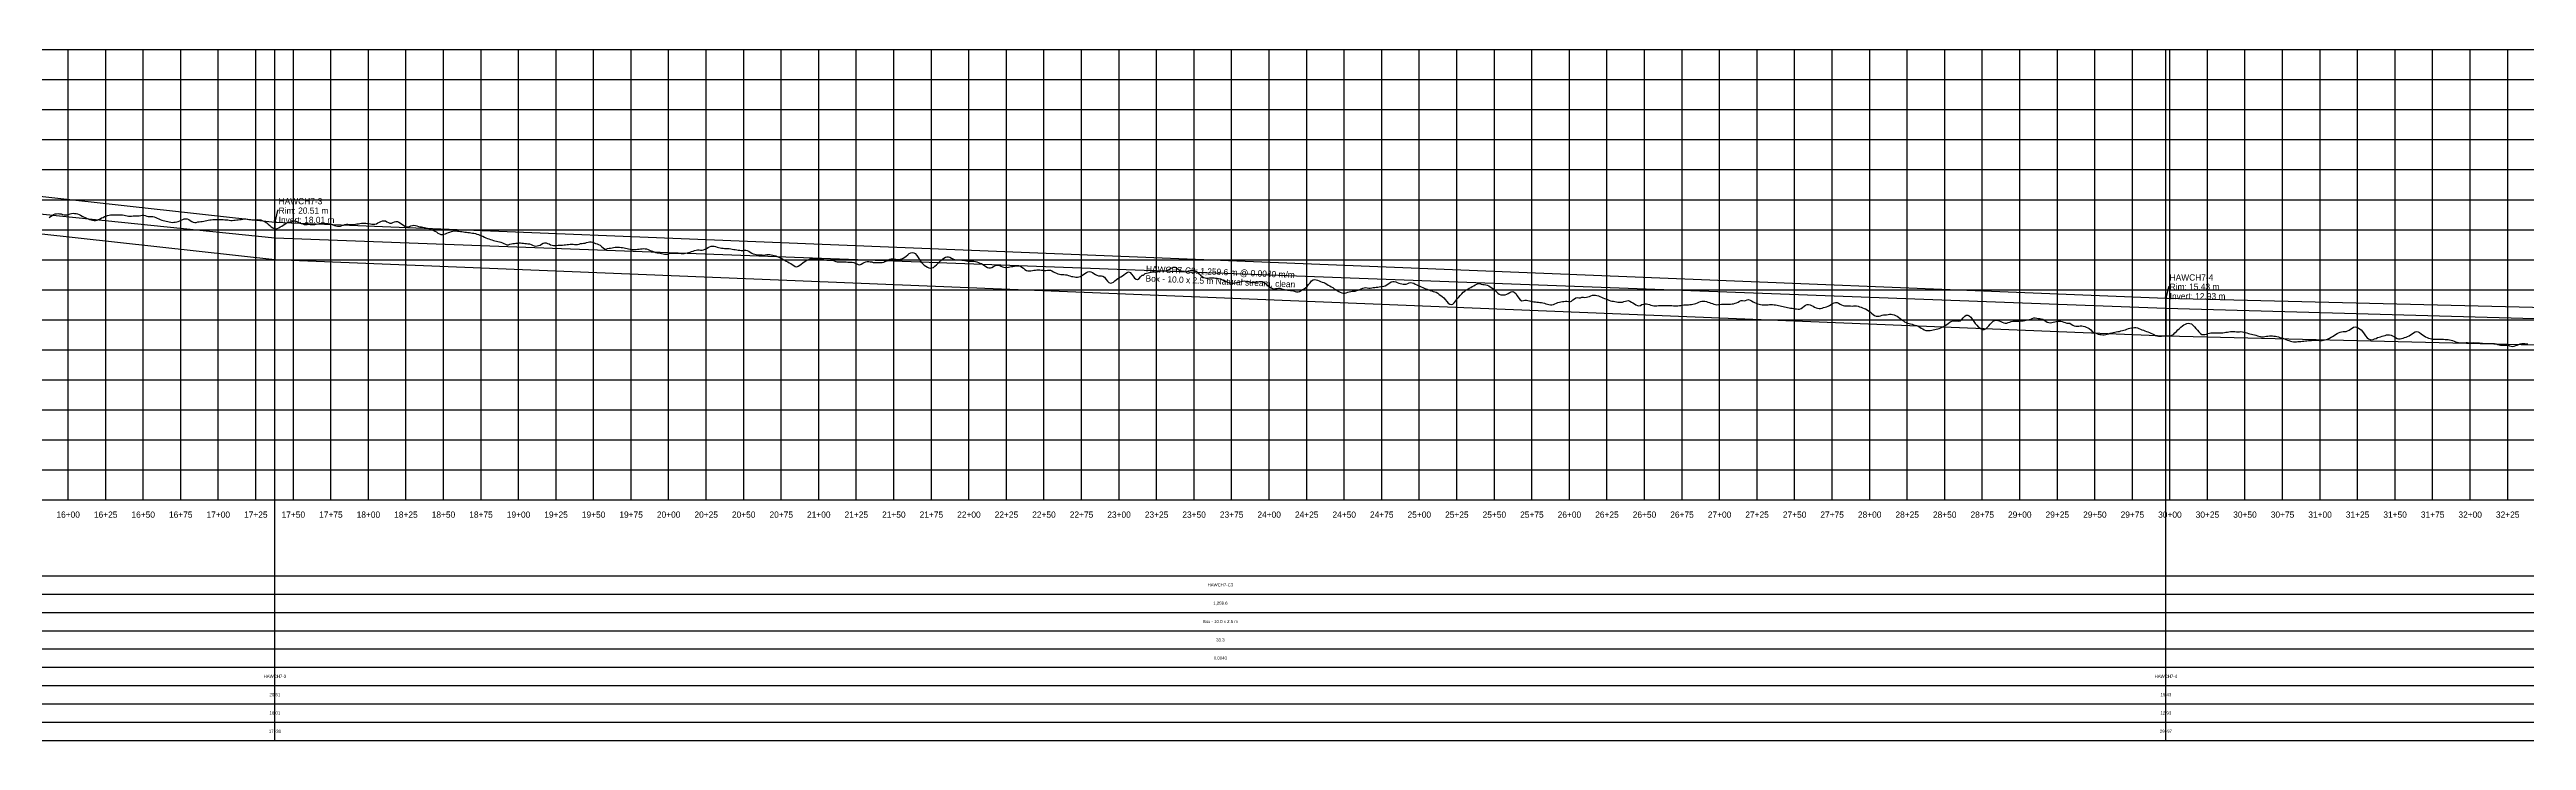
# Model space of a CAD drawing. Extents: x -64 to 6546, y -140 to 331.
# Drawn here: x 1588 to 3237, y -140 to 320 of the extents above; entities that cross this region are included whole.
import ezdxf
from ezdxf.enums import TextEntityAlignment as Align

# ---------------------------------------------------------------- set-up
doc = ezdxf.new("R2010")
doc.units = 0
for name, color, linetype in [('Annotation', 7, 'Continuous'), ('Annotation_Table', 254, 'Continuous'), ('Crown', 7, 'Continuous'), ('Grid', 254, 'Continuous'), ('Grid_Text', 7, 'Continuous'), ('Ground_Elevation', 3, 'Continuous'), ('Hydraulic_Grade', 5, 'Continuous'), ('Invert', 7, 'Continuous'), ('Structure', 7, 'Continuous')]:
    doc.layers.add(name, color=color, linetype=linetype)

msp = doc.modelspace()

# ---------------------------------------------------------------- linework, layer by layer
at = {"layer": 'Annotation', "color": 0}
for points in [[(1737.7, 205.1), (1737.5, 206.1), (1738.3, 205.9)], [(2997.3, 154.3), (2997.1, 155.3), (2997.9, 155.1)]]:
    msp.add_lwpolyline(points, close=True, dxfattribs=at)
for points in [[(1740.2, 212.7), (1739.4, 212.7), (1737.7, 205.1)], [(2999.8, 162), (2999, 162), (2997.3, 154.3)]]:
    msp.add_lwpolyline(points, dxfattribs=at)
at = {"layer": 'Annotation_Table', "color": 254}
for points in [[(1737.7, -140.2), (1737.7, 320)], [(2997.3, -140.2), (2997.3, 320)], [(-25, -30.5), (6524.9, -30.5)], [(-25, -42.7), (6524.9, -42.7)], [(-25, -54.9), (6524.9, -54.9)], [(-25, -67.1), (6524.9, -67.1)], [(-25, -79.2), (6524.9, -79.2)], [(-25, -91.4), (6524.9, -91.4)], [(-25, -103.6), (6524.9, -103.6)], [(-25, -115.8), (6524.9, -115.8)], [(-25, -128), (6524.9, -128)], [(-25, -140.2), (6524.9, -140.2)]]:
    msp.add_lwpolyline(points, dxfattribs=at)
at = {"layer": 'Crown', "color": 0}
for points in [[(1237.7, 260.2), (1737.7, 205.1)], [(1737.7, 205.1), (1737.7, 205.1)], [(1737.7, 205.1), (2997.3, 154.3)], [(2997.3, 154.3), (2997.3, 154.3)], [(2997.3, 154.3), (4535.5, 116.7)]]:
    msp.add_lwpolyline(points, dxfattribs=at)
at = {"layer": 'Grid', "color": 254}
for points in [[(-25, 320), (6525, 320)], [(1600, 20), (1600, 320)], [(1625, 20), (1625, 320)], [(1650, 20), (1650, 320)], [(1675, 20), (1675, 320)], [(1700, 20), (1700, 320)], [(1725, 20), (1725, 320)], [(1750, 20), (1750, 320)], [(1775, 20), (1775, 320)], [(1800, 20), (1800, 320)], [(1825, 20), (1825, 320)], [(1850, 20), (1850, 320)], [(1875, 20), (1875, 320)], [(1900, 20), (1900, 320)], [(1925, 20), (1925, 320)], [(1950, 20), (1950, 320)], [(1975, 20), (1975, 320)], [(2000, 20), (2000, 320)], [(2025, 20), (2025, 320)], [(2050, 20), (2050, 320)], [(2075, 20), (2075, 320)], [(2100, 20), (2100, 320)], [(2125, 20), (2125, 320)], [(2150, 20), (2150, 320)], [(2175, 20), (2175, 320)], [(2200, 20), (2200, 320)], [(2225, 20), (2225, 320)], [(2250, 20), (2250, 320)], [(2275, 20), (2275, 320)], [(2300, 20), (2300, 320)], [(2325, 20), (2325, 320)], [(2350, 20), (2350, 320)], [(2375, 20), (2375, 320)], [(2400, 20), (2400, 320)], [(2425, 20), (2425, 320)], [(2450, 20), (2450, 320)], [(2475, 20), (2475, 320)], [(2500, 20), (2500, 320)], [(2525, 20), (2525, 320)], [(2550, 20), (2550, 320)], [(2575, 20), (2575, 320)], [(2600, 20), (2600, 320)], [(2625, 20), (2625, 320)], [(2650, 20), (2650, 320)], [(2675, 20), (2675, 320)], [(2700, 20), (2700, 320)], [(2725, 20), (2725, 320)], [(2750, 20), (2750, 320)], [(2775, 20), (2775, 320)], [(2800, 20), (2800, 320)], [(2825, 20), (2825, 320)], [(2850, 20), (2850, 320)], [(2875, 20), (2875, 320)], [(2900, 20), (2900, 320)], [(2925, 20), (2925, 320)], [(2950, 20), (2950, 320)], [(2975, 20), (2975, 320)], [(3000, 20), (3000, 320)], [(3025, 20), (3025, 320)], [(3050, 20), (3050, 320)], [(3075, 20), (3075, 320)], [(3100, 20), (3100, 320)], [(3125, 20), (3125, 320)], [(3150, 20), (3150, 320)], [(3175, 20), (3175, 320)], [(3200, 20), (3200, 320)], [(3225, 20), (3225, 320)], [(-25, 300), (6525, 300)], [(-25, 280), (6525, 280)], [(-25, 260), (6525, 260)], [(-25, 240), (6525, 240)], [(-25, 220), (6525, 220)], [(-25, 200), (6525, 200)], [(-25, 180), (6525, 180)], [(-25, 160), (6525, 160)], [(-25, 140), (6525, 140)], [(-25, 120), (6525, 120)], [(-25, 100), (6525, 100)], [(-25, 80), (6525, 80)], [(-25, 60), (6525, 60)], [(-25, 40), (6525, 40)], [(-25, 20), (6525, 20)]]:
    msp.add_lwpolyline(points, dxfattribs=at)
at = {"layer": 'Ground_Elevation', "color": 3}
msp.add_lwpolyline([(1587.3, 208.1), (1588.3, 208.8), (1589.3, 209.5), (1590.3, 210.1), (1591.3, 210.5), (1592.3, 210.6), (1593.3, 210.7), (1594.3, 210.6), (1595.3, 210.5), (1596.3, 210.2), (1597.3, 210), (1598.3, 209.8), (1599.3, 209.9), (1600.3, 210.1), (1601.3, 210.5), (1602.3, 210.8), (1603.3, 211), (1604.3, 210.9), (1605.3, 210.7), (1606.3, 210.5), (1607.3, 210.1), (1608.3, 209.6), (1609.3, 209), (1610.3, 208.5), (1611.3, 208.1), (1612.3, 207.7), (1613.3, 207.3), (1614.3, 206.9), (1615.3, 206.6), (1616.3, 206.4), (1617.3, 206.2), (1618.3, 206.2), (1619.3, 206.4), (1620.3, 206.7), (1621.3, 207.3), (1622.3, 207.8), (1623.3, 208.2), (1624.3, 208.7), (1625.3, 209.1), (1626.3, 209.4), (1627.3, 209.7), (1628.3, 209.8), (1629.3, 210), (1630.3, 210), (1631.3, 210), (1632.3, 210), (1633.3, 209.9), (1634.3, 209.9), (1635.3, 209.8), (1636.3, 209.8), (1637.3, 209.7), (1638.3, 209.5), (1639.3, 209.3), (1640.3, 209.1), (1641.3, 209.1), (1642.3, 209.1), (1643.3, 209.2), (1644.3, 209.2), (1645.3, 209.3), (1646.3, 209.3), (1647.3, 209.3), (1648.3, 209.5), (1649.3, 209.6), (1650.3, 209.6), (1651.3, 209.4), (1652.3, 209.1), (1653.3, 208.9), (1654.3, 208.8), (1655.3, 208.8), (1656.3, 208.7), (1657.3, 208.5), (1658.3, 208.1), (1659.3, 207.6), (1660.3, 207.2), (1661.3, 206.7), (1662.3, 206.4), (1663.3, 206.1), (1664.3, 205.9), (1665.3, 205.7), (1666.3, 205.5), (1667.3, 205.2), (1668.3, 205), (1669.3, 204.9), (1670.3, 205), (1671.3, 205.1), (1672.3, 205.3), (1673.3, 205.5), (1674.3, 205.9), (1675.3, 206.4), (1676.3, 206.9), (1677.3, 207.2), (1678.3, 207.3), (1679.3, 207.2), (1680.3, 206.7), (1681.3, 206.1), (1682.3, 205.5), (1683.3, 205), (1684.3, 204.8), (1685.3, 204.9), (1686.3, 205.2), (1687.3, 205.3), (1688.3, 205.4), (1689.3, 205.5), (1690.3, 205.7), (1691.3, 205.9), (1692.3, 206.1), (1693.3, 206.3), (1694.3, 206.5), (1695.3, 206.6), (1696.3, 206.7), (1697.3, 206.8), (1698.3, 206.8), (1699.3, 206.8), (1700.3, 206.8), (1701.3, 206.8), (1702.3, 206.7), (1703.3, 206.7), (1704.3, 206.6), (1705.3, 206.6), (1706.3, 206.5), (1707.3, 206.3), (1708.3, 206.2), (1709.3, 206.2), (1710.3, 206.3), (1711.3, 206.4), (1712.3, 206.5), (1713.3, 206.6), (1714.3, 206.7), (1715.3, 206.9), (1716.3, 207.1), (1717.3, 207.3), (1718.3, 207.2), (1719.3, 207.1), (1720.3, 206.9), (1721.3, 206.7), (1722.3, 206.5), (1723.3, 206.5), (1724.3, 206.6), (1725.3, 206.6), (1726.3, 206.7), (1727.3, 206.6), (1728.3, 206.5), (1729.3, 206.1), (1730.3, 205.7), (1731.3, 205.2), (1732.3, 204.6), (1733.3, 203.7), (1734.3, 202.8), (1735.3, 201.9), (1736.3, 201.2), (1737.3, 200.7), (1738.3, 200.6), (1739.3, 200.7), (1740.3, 201.2), (1741.3, 201.8), (1742.3, 202.4), (1743.3, 203.1), (1744.3, 203.7), (1745.3, 204.3), (1746.3, 204.8), (1747.3, 205), (1748.3, 205.2), (1749.3, 205.5), (1750.3, 205.8), (1751.3, 205.8), (1752.3, 205.4), (1753.3, 205), (1754.3, 204.5), (1755.3, 204.1), (1756.3, 203.8), (1757.3, 203.5), (1758.3, 203.4), (1759.3, 203.5), (1760.3, 203.6), (1761.3, 203.5), (1762.3, 203.4), (1763.3, 203.4), (1764.3, 203.5), (1765.3, 203.7), (1766.3, 203.9), (1767.3, 204.1), (1768.3, 204.2), (1769.3, 204.2), (1770.3, 204.2), (1771.3, 204.2), (1772.3, 204.2), (1773.3, 204.1), (1774.3, 203.9), (1775.3, 203.6), (1776.3, 203.2), (1777.3, 202.9), (1778.3, 202.5), (1779.3, 202.3), (1780.3, 202.3), (1781.3, 202.4), (1782.3, 202.7), (1783.3, 203.1), (1784.3, 203.5), (1785.3, 203.7), (1786.3, 203.7), (1787.3, 203.5), (1788.3, 203.4), (1789.3, 203.4), (1790.3, 203.4), (1791.3, 203.6), (1792.3, 203.8), (1793.3, 204), (1794.3, 204.2), (1795.3, 204.3), (1796.3, 204.3), (1797.3, 204.3), (1798.3, 204.3), (1799.3, 204.2), (1800.3, 204.1), (1801.3, 203.9), (1802.3, 203.7), (1803.3, 203.6), (1804.3, 203.7), (1805.3, 204), (1806.3, 204.6), (1807.3, 205.1), (1808.3, 205.5), (1809.3, 205.8), (1810.3, 205.9), (1811.3, 205.8), (1812.3, 205.3), (1813.3, 204.8), (1814.3, 204.4), (1815.3, 204.4), (1816.3, 204.9), (1817.3, 205.3), (1818.3, 205.5), (1819.3, 205.4), (1820.3, 205), (1821.3, 204.4), (1822.3, 203.7), (1823.3, 203), (1824.3, 202.4), (1825.3, 202), (1826.3, 202), (1827.3, 202.2), (1828.3, 202.5), (1829.3, 202.9), (1830.3, 203), (1831.3, 202.9), (1832.3, 202.5), (1833.3, 202.1), (1834.3, 201.8), (1835.3, 201.8), (1836.3, 201.7), (1837.3, 201.5), (1838.3, 201.3), (1839.3, 201), (1840.3, 200.7), (1841.3, 200.3), (1842.3, 199.9), (1843.3, 199.5), (1844.3, 199), (1845.3, 198.5), (1846.3, 197.8), (1847.3, 197.2), (1848.3, 196.8), (1849.3, 196.8), (1850.3, 197), (1851.3, 197.3), (1852.3, 197.7), (1853.3, 198.1), (1854.3, 198.4), (1855.3, 198.8), (1856.3, 199.1), (1857.3, 199.2), (1858.3, 199.2), (1859.3, 199.1), (1860.3, 199), (1861.3, 198.9), (1862.3, 198.8), (1863.3, 198.6), (1864.3, 198.4), (1865.3, 198.3), (1866.3, 198.2), (1867.3, 198.1), (1868.3, 198), (1869.3, 197.8), (1870.3, 197.7), (1871.3, 197.4), (1872.3, 197.1), (1873.3, 196.8), (1874.3, 196.4), (1875.3, 196), (1876.3, 195.6), (1877.3, 195.1), (1878.3, 194.6), (1879.3, 194.2), (1880.3, 193.9), (1881.3, 193.5), (1882.3, 193.2), (1883.3, 192.9), (1884.3, 192.6), (1885.3, 192.3), (1886.3, 192.2), (1887.3, 192), (1888.3, 191.7), (1889.3, 191.3), (1890.3, 190.9), (1891.3, 190.4), (1892.3, 190), (1893.3, 189.9), (1894.3, 190.3), (1895.3, 190.6), (1896.3, 190.8), (1897.3, 190.9), (1898.3, 191), (1899.3, 191.1), (1900.3, 191.2), (1901.3, 191.2), (1902.3, 191.1), (1903.3, 191.1), (1904.3, 190.9), (1905.3, 190.8), (1906.3, 190.6), (1907.3, 190.5), (1908.3, 190.1), (1909.3, 189.6), (1910.3, 189.2), (1911.3, 189.1), (1912.3, 189.2), (1913.3, 189.4), (1914.3, 189.8), (1915.3, 190.4), (1916.3, 191), (1917.3, 191.3), (1918.3, 191.3), (1919.3, 190.9), (1920.3, 190.5), (1921.3, 190), (1922.3, 189.6), (1923.3, 189.4), (1924.3, 189.4), (1925.3, 189.5), (1926.3, 189.6), (1927.3, 189.7), (1928.3, 189.7), (1929.3, 189.8), (1930.3, 189.9), (1931.3, 190), (1932.3, 190.1), (1933.3, 190.2), (1934.3, 190.3), (1935.3, 190.3), (1936.3, 190.3), (1937.3, 190.2), (1938.3, 190.2), (1939.3, 190.2), (1940.3, 190.4), (1941.3, 190.7), (1942.3, 190.9), (1943.3, 191), (1944.3, 191.1), (1945.3, 191.5), (1946.3, 191.8), (1947.3, 191.9), (1948.3, 191.9), (1949.3, 191.7), (1950.3, 191.3), (1951.3, 190.8), (1952.3, 190.5), (1953.3, 190.2), (1954.3, 189.7), (1955.3, 188.9), (1956.3, 187.9), (1957.3, 187.2), (1958.3, 187.1), (1959.3, 187.5), (1960.3, 187.7), (1961.3, 187.8), (1962.3, 188), (1963.3, 188.2), (1964.3, 188.3), (1965.3, 188.3), (1966.3, 188.3), (1967.3, 188.3), (1968.3, 188.2), (1969.3, 188.1), (1970.3, 187.9), (1971.3, 187.6), (1972.3, 187.4), (1973.3, 187.2), (1974.3, 187), (1975.3, 186.9), (1976.3, 186.9), (1977.3, 186.8), (1978.3, 186.9), (1979.3, 187), (1980.3, 187.1), (1981.3, 187.2), (1982.3, 187.3), (1983.3, 187.4), (1984.3, 187.3), (1985.3, 187.2), (1986.3, 186.8), (1987.3, 186.4), (1988.3, 186), (1989.3, 185.6), (1990.3, 185.2), (1991.3, 184.9), (1992.3, 184.7), (1993.3, 184.5), (1994.3, 184.4), (1995.3, 184.2), (1996.3, 184), (1997.3, 183.8), (1998.3, 183.6), (1999.3, 183.8), (2000.3, 184.2), (2001.3, 184.4), (2002.3, 184.4), (2003.3, 184.4), (2004.3, 184.3), (2005.3, 184.3), (2006.3, 184.3), (2007.3, 184.3), (2008.3, 184.2), (2009.3, 184.1), (2010.3, 184.1), (2011.3, 184.3), (2012.3, 184.5), (2013.3, 184.8), (2014.3, 185.1), (2015.3, 185.5), (2016.3, 185.8), (2017.3, 186.1), (2018.3, 186.3), (2019.3, 186.5), (2020.3, 186.5), (2021.3, 186.4), (2022.3, 186.4), (2023.3, 186.6), (2024.3, 187), (2025.3, 187.5), (2026.3, 188.1), (2027.3, 188.6), (2028.3, 189), (2029.3, 189.1), (2030.3, 189), (2031.3, 188.7), (2032.3, 188.4), (2033.3, 188.2), (2034.3, 187.9), (2035.3, 187.7), (2036.3, 187.6), (2037.3, 187.5), (2038.3, 187.5), (2039.3, 187.5), (2040.3, 187.4), (2041.3, 187.3), (2042.3, 187.1), (2043.3, 186.9), (2044.3, 186.7), (2045.3, 186.5), (2046.3, 186.3), (2047.3, 186.3), (2048.3, 186.1), (2049.3, 186.1), (2050.3, 186.3), (2051.3, 186.4), (2052.3, 186.1), (2053.3, 185.6), (2054.3, 185), (2055.3, 184.4), (2056.3, 184), (2057.3, 183.6), (2058.3, 183.4), (2059.3, 183.2), (2060.3, 183.2), (2061.3, 183.3), (2062.3, 183.2), (2063.3, 183.1), (2064.3, 183.2), (2065.3, 183.4), (2066.3, 183.5), (2067.3, 183.4), (2068.3, 183.2), (2069.3, 183), (2070.3, 182.8), (2071.3, 182.5), (2072.3, 182.1), (2073.3, 181.7), (2074.3, 181.3), (2075.3, 180.8), (2076.3, 180.2), (2077.3, 179.7), (2078.3, 179.1), (2079.3, 178.6), (2080.3, 178), (2081.3, 177.5), (2082.3, 176.9), (2083.3, 176.1), (2084.3, 175.4), (2085.3, 175.3), (2086.3, 175.6), (2087.3, 176.3), (2088.3, 177.1), (2089.3, 177.9), (2090.3, 178.6), (2091.3, 179.2), (2092.3, 179.8), (2093.3, 180.2), (2094.3, 180.6), (2095.3, 180.8), (2096.3, 180.9), (2097.3, 180.9), (2098.3, 180.9), (2099.3, 180.8), (2100.3, 180.7), (2101.3, 180.5), (2102.3, 180.4), (2103.3, 180.2), (2104.3, 180), (2105.3, 179.8), (2106.3, 179.7), (2107.3, 179.7), (2108.3, 179.8), (2109.3, 179.6), (2110.3, 179.2), (2111.3, 178.9), (2112.3, 178.6), (2113.3, 178.6), (2114.3, 178.6), (2115.3, 178.6), (2116.3, 178.5), (2117.3, 178.5), (2118.3, 178.5), (2119.3, 178.4), (2120.3, 178.4), (2121.3, 178.4), (2122.3, 178.3), (2123.3, 178.1), (2124.3, 177.8), (2125.3, 177.3), (2126.3, 176.8), (2127.3, 176.7), (2128.3, 177), (2129.3, 177.6), (2130.3, 178.2), (2131.3, 178.5), (2132.3, 178.8), (2133.3, 178.8), (2134.3, 178.7), (2135.3, 178.5), (2136.3, 178.2), (2137.3, 178.1), (2138.3, 178.1), (2139.3, 178.1), (2140.3, 178.1), (2141.3, 178.1), (2142.3, 178.1), (2143.3, 178.4), (2144.3, 178.8), (2145.3, 179.3), (2146.3, 179.9), (2147.3, 180.3), (2148.3, 180.6), (2149.3, 180.6), (2150.3, 180.5), (2151.3, 180.3), (2152.3, 180.2), (2153.3, 180.1), (2154.3, 180.3), (2155.3, 180.7), (2156.3, 181.1), (2157.3, 181.6), (2158.3, 182.4), (2159.3, 183.3), (2160.3, 184.1), (2161.3, 184.7), (2162.3, 184.9), (2163.3, 184.7), (2164.3, 184.1), (2165.3, 182.9), (2166.3, 181.4), (2167.3, 179.8), (2168.3, 178.4), (2169.3, 177.2), (2170.3, 176.3), (2171.3, 175.6), (2172.3, 175), (2173.3, 174.6), (2174.3, 174.3), (2175.3, 174.5), (2176.3, 174.9), (2177.3, 175.7), (2178.3, 176.6), (2179.3, 177.5), (2180.3, 178.5), (2181.3, 179.4), (2182.3, 180.3), (2183.3, 181), (2184.3, 181.6), (2185.3, 181.9), (2186.3, 181.9), (2187.3, 181.6), (2188.3, 181.1), (2189.3, 180.6), (2190.3, 180.2), (2191.3, 180), (2192.3, 179.9), (2193.3, 179.9), (2194.3, 179.9), (2195.3, 179.8), (2196.3, 179.6), (2197.3, 179.4), (2198.3, 179.2), (2199.3, 179.1), (2200.3, 179.1), (2201.3, 179.1), (2202.3, 179.1), (2203.3, 179), (2204.3, 178.8), (2205.3, 178.5), (2206.3, 178.2), (2207.3, 177.8), (2208.3, 177.4), (2209.3, 176.8), (2210.3, 176.2), (2211.3, 175.5), (2212.3, 174.9), (2213.3, 174.7), (2214.3, 174.7), (2215.3, 174.9), (2216.3, 175.5), (2217.3, 176), (2218.3, 176.4), (2219.3, 176.4), (2220.3, 176.1), (2221.3, 175.7), (2222.3, 175.3), (2223.3, 175), (2224.3, 174.8), (2225.3, 174.8), (2226.3, 175), (2227.3, 175.2), (2228.3, 175.4), (2229.3, 175.5), (2230.3, 175.7), (2231.3, 175.9), (2232.3, 176), (2233.3, 176), (2234.3, 175.7), (2235.3, 175.1), (2236.3, 174.3), (2237.3, 173.5), (2238.3, 172.9), (2239.3, 172.7), (2240.3, 172.6), (2241.3, 172.7), (2242.3, 172.8), (2243.3, 173), (2244.3, 173.1), (2245.3, 173.2), (2246.3, 173.2), (2247.3, 173.2), (2248.3, 173.1), (2249.3, 173), (2250.3, 172.9), (2251.3, 172.9), (2252.3, 173), (2253.3, 173.1), (2254.3, 173), (2255.3, 172.5), (2256.3, 171.9), (2257.3, 171.4), (2258.3, 171), (2259.3, 170.6), (2260.3, 170.4), (2261.3, 170.2), (2262.3, 170.1), (2263.3, 170.1), (2264.3, 170), (2265.3, 169.9), (2266.3, 169.6), (2267.3, 169.3), (2268.3, 168.9), (2269.3, 168.8), (2270.3, 168.6), (2271.3, 168.4), (2272.3, 168.3), (2273.3, 168.5), (2274.3, 168.9), (2275.3, 169.6), (2276.3, 170.2), (2277.3, 170.9), (2278.3, 171.5), (2279.3, 172), (2280.3, 172.2), (2281.3, 172), (2282.3, 171.6), (2283.3, 170.9), (2284.3, 170.2), (2285.3, 169.7), (2286.3, 169.3), (2287.3, 169.2), (2288.3, 169.3), (2289.3, 169), (2290.3, 168.3), (2291.3, 167.1), (2292.3, 165.8), (2293.3, 164.9), (2294.3, 164.4), (2295.3, 164.5), (2296.3, 165.1), (2297.3, 166), (2298.3, 166.9), (2299.3, 167.6), (2300.3, 168.1), (2301.3, 168.6), (2302.3, 169.2), (2303.3, 169.9), (2304.3, 170.8), (2305.3, 171.5), (2306.3, 171.9), (2307.3, 171.5), (2308.3, 170.4), (2309.3, 169.1), (2310.3, 167.8), (2311.3, 167), (2312.3, 166.9), (2313.3, 167.5), (2314.3, 168.5), (2315.3, 169.7), (2316.3, 169.7), (2317.3, 170.9), (2318.3, 171.1), (2319.3, 171.2), (2320.3, 171.4), (2321.3, 171.7), (2322.3, 171.9), (2323.3, 171.9), (2324.3, 171.8), (2325.3, 171.9), (2326.3, 172.1), (2327.3, 172.3), (2328.3, 172.6), (2329.3, 172.8), (2330.3, 172.7), (2331.3, 172.7), (2332.3, 173), (2333.3, 173.4), (2334.3, 174.1), (2335.3, 174.6), (2336.3, 175), (2337.3, 175.1), (2338.3, 174.6), (2339.3, 173.8), (2340.3, 173.1), (2341.3, 172.6), (2342.3, 172.3), (2343.3, 172.1), (2344.3, 172), (2345.3, 172.1), (2346.3, 172.5), (2347.3, 172.8), (2348.3, 173), (2349.3, 173), (2350.3, 172.8), (2351.3, 172.3), (2352.3, 171.6), (2353.3, 170.7), (2354.3, 169.8), (2355.3, 168.9), (2356.3, 168.2), (2357.3, 167.9), (2358.3, 167.8), (2359.3, 167.8), (2360.3, 167.9), (2361.3, 167.9), (2362.3, 167.9), (2363.3, 167.9), (2364.3, 167.8), (2365.3, 167.7), (2366.3, 167.4), (2367.3, 167.2), (2368.3, 166.9), (2369.3, 166.5), (2370.3, 166), (2371.3, 165.5), (2372.3, 165.1), (2373.3, 164.7), (2374.3, 164.5), (2375.3, 164.4), (2376.3, 164.4), (2377.3, 164.6), (2378.3, 164.8), (2379.3, 165.1), (2380.3, 165.3), (2381.3, 165.6), (2382.3, 165.8), (2383.3, 165.9), (2384.3, 165.8), (2385.3, 165.6), (2386.3, 165.4), (2387.3, 165.1), (2388.3, 164.9), (2389.3, 164.9), (2390.3, 165), (2391.3, 165.1), (2392.3, 165.3), (2393.3, 165.4), (2394.3, 165.5), (2395.3, 165.4), (2396.3, 165), (2397.3, 164.4), (2398.3, 163.6), (2399.3, 162.7), (2400.3, 161.9), (2401.3, 161.3), (2402.3, 160.9), (2403.3, 160.7), (2404.3, 160.8), (2405.3, 160.9), (2406.3, 161), (2407.3, 161), (2408.3, 160.7), (2409.3, 160.4), (2410.3, 160.1), (2411.3, 160), (2412.3, 159.8), (2413.3, 159.7), (2414.3, 159.6), (2415.3, 159.5), (2416.3, 159.2), (2417.3, 158.9), (2418.3, 158.6), (2419.3, 158.6), (2420.3, 158.8), (2421.3, 159.4), (2422.3, 160.1), (2423.3, 160.6), (2424.3, 161.3), (2425.3, 162.2), (2426.3, 163.5), (2427.3, 164.7), (2428.3, 165.9), (2429.3, 166.5), (2430.3, 166.8), (2431.3, 166.6), (2432.3, 166.3), (2433.3, 165.9), (2434.3, 165.4), (2435.3, 165.1), (2436.3, 164.8), (2437.3, 164.3), (2438.3, 163.7), (2439.3, 163.1), (2440.3, 162.6), (2441.3, 162), (2442.3, 161.4), (2443.3, 160.7), (2444.3, 160.1), (2445.3, 159.4), (2446.3, 158.8), (2447.3, 158.3), (2448.3, 157.9), (2449.3, 157.7), (2450.3, 157.8), (2451.3, 158), (2452.3, 158.3), (2453.3, 158.6), (2454.3, 158.9), (2455.3, 159), (2456.3, 159), (2457.3, 159.1), (2458.3, 159.4), (2459.3, 159.8), (2460.3, 160.2), (2461.3, 160.7), (2462.3, 161.1), (2463.3, 161.3), (2464.3, 161.4), (2465.3, 161.2), (2466.3, 161), (2467.3, 161.1), (2468.3, 161.2), (2469.3, 161.4), (2470.3, 161.6), (2471.3, 161.7), (2472.3, 161.8), (2473.3, 161.9), (2474.3, 162.1), (2475.3, 162.2), (2476.3, 162.3), (2477.3, 162.7), (2478.3, 163.3), (2479.3, 164), (2480.3, 164.7), (2481.3, 165.2), (2482.3, 165.4), (2483.3, 165.5), (2484.3, 165.2), (2485.3, 164.8), (2486.3, 164.4), (2487.3, 164.1), (2488.3, 163.9), (2489.3, 163.7), (2490.3, 163.7), (2491.3, 163.8), (2492.3, 164.1), (2493.3, 164.5), (2494.3, 164.8), (2495.3, 164.7), (2496.3, 164.3), (2497.3, 163.8), (2498.3, 163.3), (2499.3, 162.8), (2500.3, 162.4), (2501.3, 161.9), (2502.3, 161.5), (2503.3, 161.1), (2504.3, 160.7), (2505.3, 160.3), (2506.3, 159.9), (2507.3, 159.5), (2508.3, 159.2), (2509.3, 158.9), (2510.3, 158.6), (2511.3, 158.3), (2512.3, 157.7), (2513.3, 156.9), (2514.3, 156.1), (2515.3, 155.5), (2516.3, 154.6), (2517.3, 153.4), (2518.3, 152.2), (2519.3, 151.1), (2520.3, 150.3), (2521.3, 150.1), (2522.3, 150.4), (2523.3, 151.3), (2524.3, 152.6), (2525.3, 153.9), (2526.3, 155.1), (2527.3, 156.2), (2528.3, 157.3), (2529.3, 158.3), (2530.3, 159.1), (2531.3, 159.9), (2532.3, 160.5), (2533.3, 161), (2534.3, 161.5), (2535.3, 162.1), (2536.3, 162.7), (2537.3, 163.3), (2538.3, 163.8), (2539.3, 164.2), (2540.3, 164.2), (2541.3, 163.8), (2542.3, 163.5), (2543.3, 163.4), (2544.3, 163.3), (2545.3, 163), (2546.3, 162.5), (2547.3, 161.9), (2548.3, 161.3), (2549.3, 160.6), (2550.3, 159.8), (2551.3, 158.8), (2552.3, 157.8), (2553.3, 157.1), (2554.3, 156.7), (2555.3, 156.6), (2556.3, 156.6), (2557.3, 156.7), (2558.3, 157), (2559.3, 157.5), (2560.3, 158.1), (2561.3, 158.6), (2562.3, 158.8), (2563.3, 158.4), (2564.3, 157.4), (2565.3, 156), (2566.3, 154.4), (2567.3, 153.2), (2568.3, 152.7), (2569.3, 152.8), (2570.3, 153), (2571.3, 153), (2572.3, 152.8), (2573.3, 152.6), (2574.3, 152.4), (2575.3, 152.2), (2576.3, 152), (2577.3, 151.9), (2578.3, 151.8), (2579.3, 151.7), (2580.3, 151.6), (2581.3, 151.4), (2582.3, 151.2), (2583.3, 151), (2584.3, 150.7), (2585.3, 150.4), (2586.3, 150.1), (2587.3, 149.9), (2588.3, 149.9), (2589.3, 150.2), (2590.3, 150.6), (2591.3, 151), (2592.3, 151.4), (2593.3, 151.8), (2594.3, 152), (2595.3, 152.1), (2596.3, 152.2), (2597.3, 152.3), (2598.3, 152.4), (2599.3, 152.1), (2600.3, 152), (2601.3, 152.4), (2602.3, 153.2), (2603.3, 154), (2604.3, 154.6), (2605.3, 154.8), (2606.3, 154.7), (2607.3, 154.7), (2608.3, 155), (2609.3, 155), (2610.3, 154.9), (2611.3, 155), (2612.3, 155.2), (2613.3, 155.5), (2614.3, 156), (2615.3, 156.3), (2616.3, 156.5), (2617.3, 156.5), (2618.3, 156.2), (2619.3, 155.9), (2620.3, 155.4), (2621.3, 155), (2622.3, 154.6), (2623.3, 154.2), (2624.3, 153.9), (2625.3, 153.4), (2626.3, 153), (2627.3, 152.7), (2628.3, 152.5), (2629.3, 152.3), (2630.3, 152.1), (2631.3, 151.9), (2632.3, 151.8), (2633.3, 151.8), (2634.3, 151.8), (2635.3, 151.8), (2636.3, 152.1), (2637.3, 152.4), (2638.3, 152.7), (2639.3, 152.8), (2640.3, 152.4), (2641.3, 151.8), (2642.3, 151.2), (2643.3, 150.6), (2644.3, 150), (2645.3, 149.5), (2646.3, 149.3), (2647.3, 149.5), (2648.3, 150.1), (2649.3, 150.5), (2650.3, 150.7), (2651.3, 150.7), (2652.3, 150.5), (2653.3, 150.2), (2654.3, 149.7), (2655.3, 149.4), (2656.3, 149.2), (2657.3, 149.2), (2658.3, 149.3), (2659.3, 149.4), (2660.3, 149.4), (2661.3, 149.5), (2662.3, 149.5), (2663.3, 149.5), (2664.3, 149.6), (2665.3, 149.6), (2666.3, 149.6), (2667.3, 149.5), (2668.3, 149.4), (2669.3, 149.3), (2670.3, 149.2), (2671.3, 149.2), (2672.3, 149.3), (2673.3, 149.4), (2674.3, 149.6), (2675.3, 149.8), (2676.3, 149.9), (2677.3, 149.9), (2678.3, 150), (2679.3, 150), (2680.3, 150.1), (2681.3, 150.2), (2682.3, 150.3), (2683.3, 150.6), (2684.3, 150.9), (2685.3, 151.3), (2686.3, 151.7), (2687.3, 152.1), (2688.3, 152.4), (2689.3, 152.5), (2690.3, 152.4), (2691.3, 152.2), (2692.3, 151.8), (2693.3, 151.5), (2694.3, 151.1), (2695.3, 150.8), (2696.3, 150.4), (2697.3, 150.1), (2698.3, 150), (2699.3, 150.1), (2700.3, 150.2), (2701.3, 150.3), (2702.3, 150.4), (2703.3, 150.5), (2704.3, 150.5), (2705.3, 150.5), (2706.3, 150.5), (2707.3, 150.5), (2708.3, 150.6), (2709.3, 150.7), (2710.3, 151), (2711.3, 151.3), (2712.3, 151.8), (2713.3, 152.4), (2714.3, 152.8), (2715.3, 152.8), (2716.3, 152.7), (2717.3, 152.8), (2718.3, 153.2), (2719.3, 153.5), (2720.3, 153.1), (2721.3, 152.6), (2722.3, 152), (2723.3, 151.5), (2724.3, 151), (2725.3, 150.6), (2726.3, 150.3), (2727.3, 150.1), (2728.3, 150), (2729.3, 149.9), (2730.3, 149.9), (2731.3, 150), (2732.3, 150), (2733.3, 150.1), (2734.3, 150.1), (2735.3, 150.1), (2736.3, 150), (2737.3, 149.9), (2738.3, 149.8), (2739.3, 149.6), (2740.3, 149.3), (2741.3, 149.1), (2742.3, 148.8), (2743.3, 148.6), (2744.3, 148.3), (2745.3, 148.1), (2746.3, 148), (2747.3, 147.8), (2748.3, 147.7), (2749.3, 147.5), (2750.3, 147.4), (2751.3, 147.4), (2752.3, 147.1), (2753.3, 147), (2754.3, 147.5), (2755.3, 148.2), (2756.3, 149), (2757.3, 149.7), (2758.3, 150.1), (2759.3, 150.2), (2760.3, 150), (2761.3, 149.6), (2762.3, 149), (2763.3, 148.4), (2764.3, 148), (2765.3, 147.7), (2766.3, 147.6), (2767.3, 147.6), (2768.3, 147.8), (2769.3, 148.1), (2770.3, 148.4), (2771.3, 148.7), (2772.3, 149.1), (2773.3, 149.6), (2774.3, 150.2), (2775.3, 150.8), (2776.3, 151.3), (2777.3, 151.5), (2778.3, 151.4), (2779.3, 151), (2780.3, 150.5), (2781.3, 150), (2782.3, 149.6), (2783.3, 149.3), (2784.3, 149.2), (2785.3, 149.2), (2786.3, 149.2), (2787.3, 149.2), (2788.3, 149.1), (2789.3, 149.2), (2790.3, 149.3), (2791.3, 149.3), (2792.3, 149.1), (2793.3, 148.7), (2794.3, 148.3), (2795.3, 147.9), (2796.3, 147.5), (2797.3, 147.2), (2798.3, 146.7), (2799.3, 146), (2800.3, 145.2), (2801.3, 144.4), (2802.3, 143.6), (2803.3, 142.9), (2804.3, 142.4), (2805.3, 142.3), (2806.3, 142.4), (2807.3, 142.6), (2808.3, 143), (2809.3, 143.2), (2810.3, 143.3), (2811.3, 143.3), (2812.3, 143.5), (2813.3, 143.7), (2814.3, 143.7), (2815.3, 143.5), (2816.3, 143.3), (2817.3, 142.9), (2818.3, 142.4), (2819.3, 141.7), (2820.3, 140.9), (2821.3, 140.2), (2822.3, 139.5), (2823.3, 138.7), (2824.3, 138.1), (2825.3, 137.8), (2826.3, 137.5), (2827.3, 137.3), (2828.3, 137), (2829.3, 136.7), (2830.3, 136.4), (2831.3, 136.1), (2832.3, 135.7), (2833.3, 135.1), (2834.3, 134.5), (2835.3, 133.9), (2836.3, 133.3), (2837.3, 132.9), (2838.3, 132.8), (2839.3, 132.8), (2840.3, 132.9), (2841.3, 133.1), (2842.3, 133.3), (2843.3, 133.6), (2844.3, 133.8), (2845.3, 134), (2846.3, 134.2), (2847.3, 134.6), (2848.3, 135.1), (2849.3, 135.6), (2850.3, 136.2), (2851.3, 136.9), (2852.3, 137.6), (2853.3, 138.4), (2854.3, 138.9), (2855.3, 139.2), (2856.3, 139.4), (2857.3, 139.4), (2858.3, 139.3), (2859.3, 139.1), (2860.3, 139.4), (2861.3, 140.2), (2862.3, 141.3), (2863.3, 142.3), (2864.3, 143), (2865.3, 143.1), (2866.3, 142.7), (2867.3, 141.8), (2868.3, 140.4), (2869.3, 138.9), (2870.3, 137.5), (2871.3, 136.3), (2872.3, 135.4), (2873.3, 134.6), (2874.3, 133.9), (2875.3, 133.5), (2876.3, 133.5), (2877.3, 134), (2878.3, 134.8), (2879.3, 136), (2880.3, 137.1), (2881.3, 138.2), (2882.3, 139), (2883.3, 139.5), (2884.3, 139.7), (2885.3, 139.5), (2886.3, 139.3), (2887.3, 138.9), (2888.3, 138.4), (2889.3, 137.9), (2890.3, 137.7), (2891.3, 137.8), (2892.3, 138.1), (2893.3, 138.4), (2894.3, 138.9), (2895.3, 139.1), (2896.3, 139), (2897.3, 139), (2898.3, 139), (2899.3, 139), (2900.3, 139.1), (2901.3, 139.2), (2902.3, 139.3), (2903.3, 139.5), (2904.3, 139.7), (2905.3, 139.9), (2906.3, 140.1), (2907.3, 140.5), (2908.3, 140.9), (2909.3, 141.2), (2910.3, 141.2), (2911.3, 141), (2912.3, 140.9), (2913.3, 140.8), (2914.3, 140.7), (2915.3, 140.3), (2916.3, 139.7), (2917.3, 139), (2918.3, 138.4), (2919.3, 138.1), (2920.3, 138), (2921.3, 138.1), (2922.3, 138.3), (2923.3, 138.6), (2924.3, 138.8), (2925.3, 139), (2926.3, 139.1), (2927.3, 139), (2928.3, 138.8), (2929.3, 138.5), (2930.3, 138.2), (2931.3, 137.8), (2932.3, 137.8), (2933.3, 137.7), (2934.3, 137), (2935.3, 136.4), (2936.3, 135.9), (2937.3, 135.7), (2938.3, 135.7), (2939.3, 135.8), (2940.3, 135.9), (2941.3, 135.9), (2942.3, 135.8), (2943.3, 135.5), (2944.3, 135.1), (2945.3, 134.7), (2946.3, 134.1), (2947.3, 133.2), (2948.3, 132.2), (2949.3, 131.6), (2950.3, 131.2), (2951.3, 130.8), (2952.3, 130.5), (2953.3, 130.2), (2954.3, 130.1), (2955.3, 130), (2956.3, 130), (2957.3, 130.1), (2958.3, 130.4), (2959.3, 130.7), (2960.3, 131), (2961.3, 131.3), (2962.3, 131.6), (2963.3, 131.8), (2964.3, 132), (2965.3, 132.1), (2966.3, 132.3), (2967.3, 132.6), (2968.3, 132.8), (2969.3, 133), (2970.3, 133.4), (2971.3, 133.8), (2972.3, 134.1), (2973.3, 134.4), (2974.3, 134.6), (2975.3, 134.7), (2976.3, 134.8), (2977.3, 134.8), (2978.3, 134.6), (2979.3, 134.3), (2980.3, 133.8), (2981.3, 133.4), (2982.3, 133), (2983.3, 132.7), (2984.3, 132.3), (2985.3, 131.9), (2986.3, 131.5), (2987.3, 131.1), (2988.3, 130.6), (2989.3, 130.1), (2990.3, 129.6), (2991.3, 129.2), (2992.3, 129), (2993.3, 129), (2994.3, 129.1), (2995.3, 129.2), (2996.3, 129.3), (2997.3, 129.2), (2998.3, 129.2), (2999.3, 129.2), (3000.3, 129.4), (3001.3, 129.7), (3002.3, 130.3), (3003.3, 131.2), (3004.3, 132.3), (3005.3, 133.4), (3006.3, 134.3), (3007.3, 135.1), (3008.3, 135.9), (3009.3, 136.6), (3010.3, 137.1), (3011.3, 137.5), (3012.3, 137.7), (3013.3, 137.6), (3014.3, 137.2), (3015.3, 136.4), (3016.3, 135.4), (3017.3, 134.2), (3018.3, 133), (3019.3, 131.9), (3020.3, 130.9), (3021.3, 130.3), (3022.3, 130.1), (3023.3, 130.2), (3024.3, 130.5), (3025.3, 130.9), (3026.3, 131.1), (3027.3, 131.3), (3028.3, 131.4), (3029.3, 131.3), (3030.3, 131.4), (3031.3, 131.4), (3032.3, 131.3), (3033.3, 131.3), (3034.3, 131.3), (3035.3, 131.4), (3036.3, 131.6), (3037.3, 131.7), (3038.3, 131.8), (3039.3, 132), (3040.3, 132.1), (3041.3, 132.1), (3042.3, 132.1), (3043.3, 132.1), (3044.3, 132), (3045.3, 132), (3046.3, 132), (3047.3, 132.1), (3048.3, 132), (3049.3, 131.8), (3050.3, 131.5), (3051.3, 131.2), (3052.3, 130.9), (3053.3, 130.7), (3054.3, 130.4), (3055.3, 130.2), (3056.3, 130), (3057.3, 129.7), (3058.3, 129.3), (3059.3, 129), (3060.3, 128.8), (3061.3, 128.7), (3062.3, 128.7), (3063.3, 128.8), (3064.3, 129), (3065.3, 129.1), (3066.3, 129.2), (3067.3, 129.2), (3068.3, 129.2), (3069.3, 129.1), (3070.3, 129), (3071.3, 128.9), (3072.3, 128.6), (3073.3, 128.3), (3074.3, 128), (3075.3, 127.7), (3076.3, 127.3), (3077.3, 126.9), (3078.3, 126.5), (3079.3, 126.2), (3080.3, 125.8), (3081.3, 125.6), (3082.3, 125.4), (3083.3, 125.4), (3084.3, 125.4), (3085.3, 125.5), (3086.3, 125.5), (3087.3, 125.6), (3088.3, 125.7), (3089.3, 125.8), (3090.3, 125.9), (3091.3, 126), (3092.3, 126.1), (3093.3, 126.2), (3094.3, 126.3), (3095.3, 126.4), (3096.3, 126.5), (3097.3, 126.5), (3098.3, 126.4), (3099.3, 126.2), (3100.3, 126.1), (3101.3, 126.2), (3102.3, 126.4), (3103.3, 126.6), (3104.3, 126.9), (3105.3, 127.3), (3106.3, 127.8), (3107.3, 128.4), (3108.3, 128.9), (3109.3, 129.6), (3110.3, 130.2), (3111.3, 130.8), (3112.3, 131.4), (3113.3, 131.8), (3114.3, 132), (3115.3, 132.1), (3116.3, 132.2), (3117.3, 132.3), (3118.3, 132.7), (3119.3, 133.1), (3120.3, 133.7), (3121.3, 134.4), (3122.3, 135), (3123.3, 135.2), (3124.3, 135), (3125.3, 134.6), (3126.3, 134), (3127.3, 133.2), (3128.3, 132.1), (3129.3, 130.6), (3130.3, 129.2), (3131.3, 128), (3132.3, 127.2), (3133.3, 126.8), (3134.3, 126.7), (3135.3, 126.8), (3136.3, 127.2), (3137.3, 127.6), (3138.3, 128.1), (3139.3, 128.5), (3140.3, 128.7), (3141.3, 129), (3142.3, 129.3), (3143.3, 129.6), (3144.3, 129.9), (3145.3, 130), (3146.3, 130), (3147.3, 129.8), (3148.3, 129.4), (3149.3, 128.8), (3150.3, 128.1), (3151.3, 127.6), (3152.3, 127.4), (3153.3, 127.3), (3154.3, 127.5), (3155.3, 127.8), (3156.3, 128.1), (3157.3, 128.5), (3158.3, 128.9), (3159.3, 129.4), (3160.3, 130), (3161.3, 130.7), (3162.3, 131.4), (3163.3, 131.9), (3164.3, 132.1), (3165.3, 132), (3166.3, 131.5), (3167.3, 130.7), (3168.3, 129.9), (3169.3, 129.2), (3170.3, 128.6), (3171.3, 128.2), (3172.3, 127.8), (3173.3, 127.5), (3174.3, 127.3), (3175.3, 127.1), (3176.3, 127), (3177.3, 127), (3178.3, 127), (3179.3, 127), (3180.3, 127), (3181.3, 127), (3182.3, 127), (3183.3, 126.9), (3184.3, 126.8), (3185.3, 126.8), (3186.3, 126.7), (3187.3, 126.5), (3188.3, 126.1), (3189.3, 125.7), (3190.3, 125.3), (3191.3, 125.1), (3192.3, 124.9), (3193.3, 124.7), (3194.3, 124.6), (3195.3, 124.6), (3196.3, 124.7), (3197.3, 124.8), (3198.3, 124.8), (3199.3, 124.7), (3200.3, 124.7), (3201.3, 124.7), (3202.3, 124.8), (3203.3, 124.7), (3204.3, 124.7), (3205.3, 124.7), (3206.3, 124.6), (3207.3, 124.5), (3208.3, 124.4), (3209.3, 124.3), (3210.3, 124.2), (3211.3, 124.2), (3212.3, 124.2), (3213.3, 124.3), (3214.3, 124.3), (3215.3, 124.3), (3216.3, 124.1), (3217.3, 123.9), (3218.3, 123.6), (3219.3, 123.3), (3220.3, 123.2), (3221.3, 123.1), (3222.3, 123.1), (3223.3, 123.1), (3224.3, 123.1), (3225.3, 123), (3226.3, 122.7), (3227.3, 122.4), (3228.3, 122.3), (3229.3, 122.4), (3230.3, 122.8), (3231.3, 123.1), (3232.3, 123.5), (3233.3, 123.9), (3234.3, 124.1), (3235.3, 124.1), (3236.3, 124.1), (3237.3, 124), (3238.3, 124)], dxfattribs=at)
at = {"layer": 'Hydraulic_Grade', "color": 5}
for points in [[(1237.7, 245.7), (1737.7, 194.6)], [(1737.7, 194.6), (1737.7, 194.6)], [(1737.7, 194.6), (2997.3, 147.7)], [(2997.3, 147.7), (2997.3, 147.7)], [(2997.3, 147.7), (4535.5, 104.6)]]:
    msp.add_lwpolyline(points, dxfattribs=at)
at = {"layer": 'Invert', "color": 0}
for points in [[(1237.7, 235.2), (1737.7, 180.1)], [(1737.7, 180.1), (1737.7, 180.1)], [(1737.7, 180.1), (2997.3, 129.3)], [(2997.3, 129.3), (2997.3, 129.3)], [(2997.3, 129.3), (4535.5, 91.7)]]:
    msp.add_lwpolyline(points, dxfattribs=at)
at = {"layer": 'Structure', "color": 0}
for points in [[(1737.7, 205.1), (1737.7, 180.1)], [(1737.7, 205.1), (1737.7, 180.1)], [(2997.3, 154.3), (2997.3, 129.3)], [(2997.3, 154.3), (2997.3, 129.3)]]:
    msp.add_lwpolyline(points, dxfattribs=at)

# ---------------------------------------------------------------- texts
at = {"layer": 'Annotation', "color": 0}
for s, height, p in [('HAWCH7-3', 4.17, (1740.2, 219)), ('Rim: 20.51 m', 4.167, (1740.2, 212.7)), ('Invert: 18.01 m', 4.167, (1740.2, 206.5)), ('HAWCH7-4', 4.17, (2999.8, 168.2)), ('Rim: 15.43 m', 4.167, (2999.8, 162)), ('Invert: 12.93 m', 4.167, (2999.8, 155.7))]:
    msp.add_text(s, height=height, dxfattribs=at).set_placement(p, align=Align.MIDDLE_LEFT)
for s, p in [('Box - 10.0 x 2.5 m Natural stream, clean', (2367.5, 165.6)), ('HAWCH7-C3: 1,259.6 m @ 0.0040 m/m', (2367.5, 171.9))]:
    msp.add_text(s, height=4.167, rotation=357.6923, dxfattribs=at).set_placement(p, align=Align.MIDDLE_CENTER)
at = {"layer": 'Annotation_Table', "color": 0}
for s, height, p in [('HAWCH7-C3', 2.08, (2367.5, -36.6)), ('1,259.6', 2.08, (2367.5, -48.8)), ('Box - 10.0 x 2.5 m', 2.083, (2367.5, -61)), ('33.3', 2.08, (2367.5, -73.2)), ('HAWCH7-3', 2.08, (1737.7, -97.5)), ('0.0040', 2.08, (2367.5, -85.3)), ('HAWCH7-4', 2.08, (2997.3, -97.5)), ('20.51', 2.08, (1737.7, -109.7)), ('15.43', 2.08, (2997.3, -109.7)), ('18.01', 2.08, (1737.7, -121.9)), ('12.93', 2.08, (2997.3, -121.9)), ('17+38', 2.08, (1737.7, -134.1)), ('29+97', 2.08, (2997.3, -134.1))]:
    msp.add_text(s, height=height, dxfattribs=at).set_placement(p, align=Align.MIDDLE_CENTER)
at = {"layer": 'Grid_Text', "color": 0}
for s, p in [('16+00', (1600, 12.3)), ('16+25', (1625, 12.3)), ('16+50', (1650, 12.3)), ('16+75', (1675, 12.3)), ('17+00', (1700, 12.3)), ('17+25', (1725, 12.3)), ('17+50', (1750, 12.3)), ('17+75', (1775, 12.3)), ('18+00', (1800, 12.3)), ('18+25', (1825, 12.3)), ('18+50', (1850, 12.3)), ('18+75', (1875, 12.3)), ('19+00', (1900, 12.3)), ('19+25', (1925, 12.3)), ('19+50', (1950, 12.3)), ('19+75', (1975, 12.3)), ('20+00', (2000, 12.3)), ('20+25', (2025, 12.3)), ('20+50', (2050, 12.3)), ('20+75', (2075, 12.3)), ('21+00', (2100, 12.3)), ('21+25', (2125, 12.3)), ('21+50', (2150, 12.3)), ('21+75', (2175, 12.3)), ('22+00', (2200, 12.3)), ('22+25', (2225, 12.3)), ('22+50', (2250, 12.3)), ('22+75', (2275, 12.3)), ('23+00', (2300, 12.3)), ('23+25', (2325, 12.3)), ('23+50', (2350, 12.3)), ('23+75', (2375, 12.3)), ('24+00', (2400, 12.3)), ('24+25', (2425, 12.3)), ('24+50', (2450, 12.3)), ('24+75', (2475, 12.3)), ('25+00', (2500, 12.3)), ('25+25', (2525, 12.3)), ('25+50', (2550, 12.3)), ('25+75', (2575, 12.3)), ('26+00', (2600, 12.3)), ('26+25', (2625, 12.3)), ('26+50', (2650, 12.3)), ('26+75', (2675, 12.3)), ('27+00', (2700, 12.3)), ('27+25', (2725, 12.3)), ('27+50', (2750, 12.3)), ('27+75', (2775, 12.3)), ('28+00', (2800, 12.3)), ('28+25', (2825, 12.3)), ('28+50', (2850, 12.3)), ('28+75', (2875, 12.3)), ('29+00', (2900, 12.3)), ('29+25', (2925, 12.3)), ('29+50', (2950, 12.3)), ('29+75', (2975, 12.3)), ('30+00', (3000, 12.3)), ('30+25', (3025, 12.3)), ('30+50', (3050, 12.3)), ('30+75', (3075, 12.3)), ('31+00', (3100, 12.3)), ('31+25', (3125, 12.3)), ('31+50', (3150, 12.3)), ('31+75', (3175, 12.3)), ('32+00', (3200, 12.3)), ('32+25', (3225, 12.3))]:
    msp.add_text(s, height=4.17, dxfattribs=at).set_placement(p, align=Align.TOP_CENTER)

doc.saveas('drawing.dxf')
